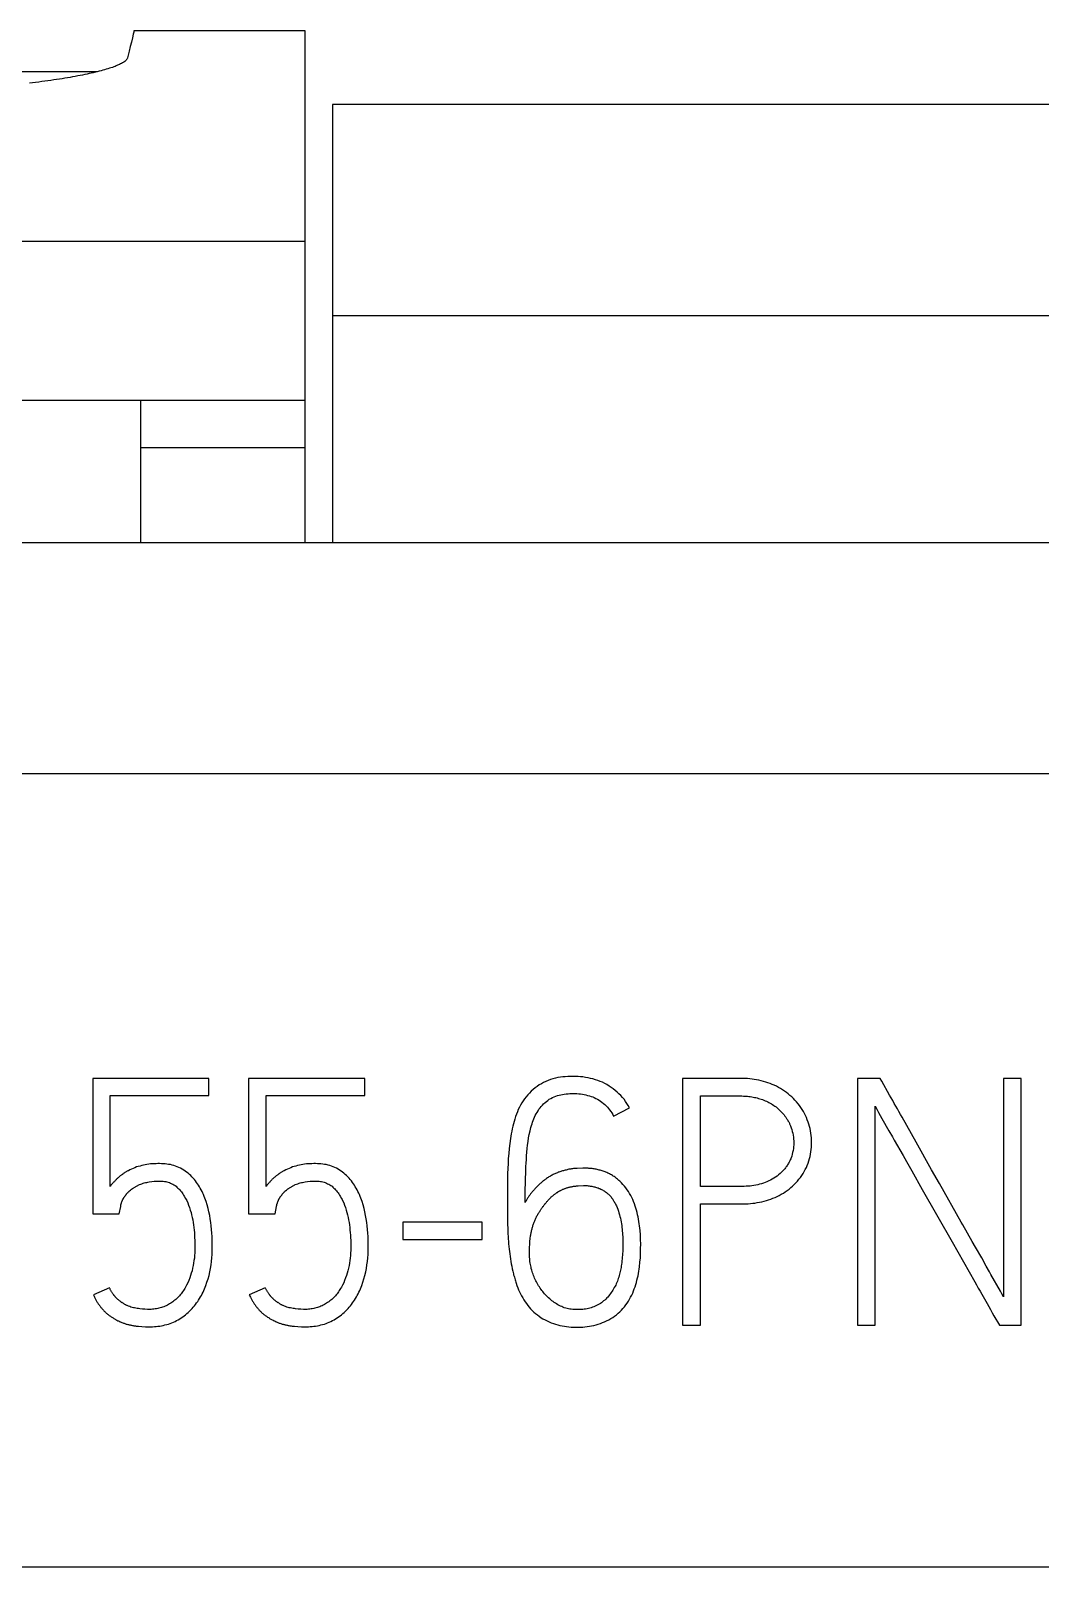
# Model space of a CAD drawing. Header units: millimetres. Extents: x 6750 to 121550, y -28210 to 66060.
# Drawn here: x 34143.8 to 34210, y 58089.2 to 58190 of the extents above; entities that cross this region are included whole.
import ezdxf

# ---------------------------------------------------------------- set-up
doc = ezdxf.new("R2010")
doc.units = ezdxf.units.MM
doc.layers.add('10000_FRONT', color=7, linetype='Continuous')
doc.layers.add('10500_FRONT_LABELING', color=7, linetype='Continuous')
doc.layers.add('DN.1. NET LIEN MANH', color=7, linetype='Continuous', lineweight=40)

# ---------------------------------------------------------------- blocks, each defined once
blk = doc.blocks.new('A$C0C6D7916')
at = {"layer": '10000_FRONT', "linetype": 'Continuous'}
for p, q in [((-18.268, 117.555), (-18.276, 117.522)), ((-18.261, 117.585), (-18.268, 117.555)), ((-18.255, 117.612), (-18.261, 117.585)), ((-18.251, 117.628), (-18.255, 117.612)), ((-18.25, 117.634), (-18.251, 117.628)), ((-18.249, 117.636), (-18.25, 117.634)), ((-18.249, 117.637), (-18.249, 117.636)), ((-17, 117.637), (-18.249, 117.637)), ((-17, 113.9), (-17, 117.637)), ((-18.293, 117.45), (-18.296, 117.44)), ((-18.284, 117.489), (-18.293, 117.45)), ((-18.276, 117.522), (-18.284, 117.489)), ((-18.52, 117.337), (-30.48, 117.337)), ((-16.8, 117.1), (-16.8, 113.9)), ((-7, 117.1), (-16.8, 117.1)), ((-17, 116.1), (-32, 116.1)), ((-7, 115.556), (-16.8, 115.556)), ((-17, 114.938), (-32, 114.938)), ((-18.2, 113.9), (-18.2, 114.938)), ((-17, 114.592), (-18.2, 114.592)), ((0, 113.9), (-42, 113.9)), ((-7, 112.214), (-42, 112.214)), ((-7, 106.423), (-42, 106.423))]:
    blk.add_line(p, q, dxfattribs=at)
for points in [[(-18.249, 117.637), (-18.249, 117.637), (-18.249, 117.637), (-18.249, 117.637), (-18.249, 117.637)], [(-18.296, 117.44), (-18.297, 117.437), (-18.298, 117.433), (-18.3, 117.43), (-18.303, 117.427), (-18.306, 117.423), (-18.309, 117.42), (-18.313, 117.416), (-18.317, 117.413), (-18.322, 117.409), (-18.328, 117.406), (-18.333, 117.402), (-18.34, 117.399), (-18.347, 117.395), (-18.354, 117.392), (-18.361, 117.388), (-18.37, 117.385), (-18.378, 117.381), (-18.387, 117.377), (-18.397, 117.374), (-18.407, 117.37), (-18.417, 117.367), (-18.428, 117.363), (-18.44, 117.359), (-18.451, 117.356), (-18.464, 117.352), (-18.476, 117.349), (-18.489, 117.345), (-18.503, 117.341), (-18.517, 117.338), (-18.531, 117.334), (-18.546, 117.331), (-18.561, 117.327), (-18.576, 117.324), (-18.592, 117.32), (-18.609, 117.317), (-18.625, 117.313), (-18.643, 117.31), (-18.66, 117.307), (-18.678, 117.303), (-18.697, 117.3), (-18.715, 117.297), (-18.734, 117.293), (-18.754, 117.29), (-18.774, 117.287), (-18.794, 117.284), (-18.814, 117.281), (-18.835, 117.278), (-18.856, 117.274), (-18.878, 117.271), (-18.9, 117.269), (-18.922, 117.266), (-18.944, 117.263), (-18.967, 117.26), (-18.99, 117.257), (-19.013, 117.254)]]:
    blk.add_lwpolyline(points, dxfattribs=at)
at = {"layer": '10500_FRONT_LABELING', "linetype": 'Continuous'}
for p, q in [((-18.55, 109.99), (-18.55, 109.002)), ((-17.702, 109.99), (-18.55, 109.99)), ((-17.702, 109.865), (-17.702, 109.99)), ((-17.412, 109.99), (-17.412, 109.002)), ((-16.564, 109.99), (-17.412, 109.99)), ((-16.564, 109.865), (-16.564, 109.99)), ((-14.244, 109.99), (-14.244, 108.19)), ((-13.973, 109.99), (-14.244, 109.99)), ((-13.94, 109.991), (-13.973, 109.99)), ((-12.966, 109.99), (-12.966, 108.19)), ((-12.8, 109.99), (-12.966, 109.99)), ((-11.901, 109.99), (-11.901, 108.397)), ((-11.771, 109.99), (-11.901, 109.99)), ((-11.771, 108.19), (-11.771, 109.99)), ((-18.423, 109.201), (-18.423, 109.865)), ((-18.423, 109.865), (-17.702, 109.865)), ((-17.285, 109.201), (-17.285, 109.865)), ((-17.285, 109.865), (-16.564, 109.865)), ((-14.114, 109.201), (-14.114, 109.863)), ((-14.114, 109.863), (-13.821, 109.863)), ((-14.748, 109.716), (-14.631, 109.776)), ((-12.838, 108.19), (-12.838, 109.788)), ((-12.698, 109.54), (-12.634, 109.428)), ((-12.426, 109.324), (-12.539, 109.526)), ((-12.634, 109.428), (-12.609, 109.383)), ((-12.609, 109.383), (-12.57, 109.315)), ((-14.972, 109.336), (-15.013, 109.334)), ((-12.57, 109.315), (-12.494, 109.18)), ((-12.369, 109.223), (-12.426, 109.324)), ((-15.005, 109.207), (-14.967, 109.209)), ((-12.494, 109.18), (-12.276, 108.798)), ((-18.357, 109.002), (-18.346, 109.056)), ((-18.341, 109.078), (-18.34, 109.081)), ((-18.34, 109.081), (-18.339, 109.083)), ((-18.339, 109.086), (-18.338, 109.089)), ((-18.339, 109.083), (-18.339, 109.086)), ((-17.218, 109.002), (-17.208, 109.056)), ((-17.203, 109.078), (-17.202, 109.081)), ((-17.202, 109.081), (-17.201, 109.083)), ((-17.201, 109.083), (-17.2, 109.086)), ((-17.2, 109.086), (-17.199, 109.089)), ((-14.114, 108.19), (-14.114, 109.074)), ((-18.55, 109.002), (-18.357, 109.002)), ((-17.412, 109.002), (-17.218, 109.002)), ((-16.286, 108.942), (-16.286, 108.814)), ((-15.706, 108.942), (-16.286, 108.942)), ((-15.706, 108.814), (-15.706, 108.942)), ((-16.286, 108.814), (-15.706, 108.814)), ((-12.129, 108.8), (-12.163, 108.861)), ((-12.106, 108.76), (-12.129, 108.8)), ((-12.06, 108.68), (-12.106, 108.76)), ((-12.026, 108.619), (-12.06, 108.68)), ((-18.428, 108.462), (-18.545, 108.41)), ((-17.29, 108.462), (-17.407, 108.41)), ((-14.244, 108.19), (-14.114, 108.19)), ((-12.966, 108.19), (-12.838, 108.19)), ((-11.931, 108.19), (-11.771, 108.19))]:
    blk.add_line(p, q, dxfattribs=at)
for points in [[(-14.631, 109.776), (-14.64, 109.792), (-14.65, 109.808), (-14.66, 109.823), (-14.671, 109.838), (-14.683, 109.852), (-14.695, 109.866), (-14.708, 109.879), (-14.721, 109.891), (-14.735, 109.903), (-14.75, 109.915), (-14.765, 109.925), (-14.78, 109.935), (-14.796, 109.945), (-14.812, 109.954), (-14.829, 109.962), (-14.846, 109.969), (-14.863, 109.975), (-14.88, 109.981), (-14.898, 109.987), (-14.916, 109.991), (-14.934, 109.995), (-14.952, 109.998), (-14.971, 110.001), (-14.989, 110.003), (-15.007, 110.004), (-15.026, 110.005), (-15.044, 110.005), (-15.063, 110.005), (-15.081, 110.004), (-15.1, 110.003), (-15.118, 110.001), (-15.136, 109.999), (-15.154, 109.996), (-15.172, 109.992), (-15.19, 109.987), (-15.208, 109.982), (-15.225, 109.976), (-15.242, 109.969), (-15.258, 109.961), (-15.274, 109.952), (-15.29, 109.943), (-15.306, 109.932), (-15.32, 109.921), (-15.335, 109.91), (-15.348, 109.897), (-15.362, 109.884), (-15.374, 109.871), (-15.386, 109.857), (-15.397, 109.842), (-15.408, 109.827), (-15.418, 109.812), (-15.427, 109.796), (-15.435, 109.78), (-15.443, 109.763), (-15.45, 109.746), (-15.457, 109.729), (-15.463, 109.712), (-15.469, 109.694), (-15.474, 109.676), (-15.479, 109.659), (-15.484, 109.641), (-15.488, 109.623), (-15.491, 109.605), (-15.495, 109.587), (-15.501, 109.551), (-15.506, 109.515), (-15.51, 109.479), (-15.513, 109.442), (-15.516, 109.406), (-15.518, 109.369), (-15.519, 109.333), (-15.521, 109.296), (-15.522, 109.259), (-15.522, 109.223), (-15.523, 109.186), (-15.523, 109.149), (-15.523, 109.112), (-15.523, 109.076), (-15.522, 109.039), (-15.522, 109.002), (-15.521, 108.965), (-15.521, 108.929), (-15.52, 108.892)], [(-14.114, 109.074), (-13.847, 109.074), (-13.814, 109.074), (-13.798, 109.074), (-13.781, 109.075), (-13.764, 109.076), (-13.748, 109.077), (-13.731, 109.079), (-13.715, 109.081), (-13.698, 109.084), (-13.682, 109.087), (-13.665, 109.09), (-13.649, 109.094), (-13.632, 109.099), (-13.616, 109.104), (-13.6, 109.109), (-13.584, 109.116), (-13.568, 109.122), (-13.553, 109.129), (-13.538, 109.137), (-13.523, 109.145), (-13.508, 109.154), (-13.494, 109.163), (-13.48, 109.173), (-13.466, 109.183), (-13.453, 109.194), (-13.44, 109.205), (-13.428, 109.217), (-13.416, 109.229), (-13.405, 109.241), (-13.394, 109.254), (-13.383, 109.268), (-13.373, 109.282), (-13.364, 109.296), (-13.356, 109.31), (-13.348, 109.325), (-13.34, 109.341), (-13.333, 109.356), (-13.327, 109.372), (-13.322, 109.388), (-13.317, 109.405), (-13.313, 109.421), (-13.309, 109.438), (-13.307, 109.454), (-13.304, 109.471), (-13.303, 109.488), (-13.302, 109.505), (-13.302, 109.522), (-13.302, 109.539), (-13.303, 109.556), (-13.305, 109.573), (-13.307, 109.59), (-13.31, 109.607), (-13.313, 109.624), (-13.317, 109.64), (-13.322, 109.656), (-13.327, 109.672), (-13.333, 109.688), (-13.34, 109.704), (-13.347, 109.719), (-13.354, 109.735), (-13.362, 109.749), (-13.371, 109.764), (-13.38, 109.778), (-13.39, 109.792), (-13.4, 109.806), (-13.411, 109.819), (-13.423, 109.831), (-13.435, 109.844), (-13.447, 109.856), (-13.46, 109.867), (-13.473, 109.878), (-13.486, 109.888), (-13.5, 109.898), (-13.514, 109.908), (-13.528, 109.916), (-13.543, 109.925), (-13.558, 109.933), (-13.574, 109.94), (-13.589, 109.947), (-13.605, 109.953), (-13.621, 109.959), (-13.637, 109.964), (-13.653, 109.969), (-13.67, 109.974), (-13.686, 109.977), (-13.703, 109.98), (-13.72, 109.983), (-13.736, 109.985), (-13.753, 109.987), (-13.77, 109.989), (-13.787, 109.99), (-13.804, 109.99), (-13.838, 109.991), (-13.872, 109.991), (-13.94, 109.991)], [(-12.732, 109.869), (-12.789, 109.97), (-12.8, 109.99)], [(-15.393, 109.084), (-15.393, 109.11), (-15.392, 109.136), (-15.392, 109.163), (-15.392, 109.189), (-15.391, 109.215), (-15.391, 109.242), (-15.39, 109.268), (-15.389, 109.294), (-15.388, 109.321), (-15.387, 109.347), (-15.386, 109.373), (-15.384, 109.399), (-15.383, 109.426), (-15.381, 109.452), (-15.379, 109.478), (-15.376, 109.504), (-15.372, 109.53), (-15.368, 109.556), (-15.363, 109.582), (-15.357, 109.608), (-15.354, 109.62), (-15.351, 109.633), (-15.347, 109.646), (-15.343, 109.658), (-15.339, 109.671), (-15.335, 109.683), (-15.33, 109.695), (-15.325, 109.707), (-15.319, 109.719), (-15.313, 109.731), (-15.306, 109.742), (-15.299, 109.754), (-15.292, 109.765), (-15.284, 109.775), (-15.276, 109.785), (-15.267, 109.795), (-15.258, 109.805), (-15.248, 109.814), (-15.238, 109.822), (-15.228, 109.83), (-15.217, 109.838), (-15.206, 109.844), (-15.194, 109.85), (-15.182, 109.856), (-15.17, 109.86), (-15.158, 109.865), (-15.145, 109.868), (-15.132, 109.871), (-15.12, 109.874), (-15.107, 109.876), (-15.093, 109.878), (-15.08, 109.879), (-15.067, 109.88), (-15.054, 109.88), (-15.041, 109.88), (-15.028, 109.88), (-15.015, 109.88), (-15.001, 109.879), (-14.988, 109.877), (-14.975, 109.875), (-14.962, 109.873), (-14.95, 109.87), (-14.937, 109.867), (-14.924, 109.864), (-14.912, 109.859), (-14.9, 109.855), (-14.888, 109.85), (-14.876, 109.844), (-14.864, 109.838), (-14.853, 109.831), (-14.842, 109.824), (-14.832, 109.816), (-14.821, 109.808), (-14.811, 109.799), (-14.802, 109.79), (-14.793, 109.781), (-14.784, 109.771), (-14.776, 109.76), (-14.768, 109.75), (-14.761, 109.739), (-14.754, 109.727), (-14.748, 109.716)], [(-13.821, 109.863), (-13.811, 109.863), (-13.8, 109.862), (-13.79, 109.862), (-13.78, 109.861), (-13.769, 109.86), (-13.759, 109.859), (-13.749, 109.858), (-13.739, 109.856), (-13.729, 109.854), (-13.719, 109.852), (-13.709, 109.85), (-13.699, 109.848), (-13.689, 109.845), (-13.679, 109.842), (-13.669, 109.839), (-13.66, 109.836), (-13.65, 109.832), (-13.641, 109.828), (-13.631, 109.824), (-13.622, 109.819), (-13.613, 109.815), (-13.604, 109.81), (-13.595, 109.805), (-13.587, 109.799), (-13.578, 109.794), (-13.57, 109.788), (-13.561, 109.782), (-13.553, 109.775), (-13.545, 109.769), (-13.538, 109.762), (-13.53, 109.755), (-13.523, 109.747), (-13.516, 109.74), (-13.509, 109.732), (-13.502, 109.724), (-13.496, 109.716), (-13.49, 109.708), (-13.484, 109.699), (-13.482, 109.695), (-13.479, 109.691), (-13.476, 109.686), (-13.474, 109.682), (-13.471, 109.677), (-13.469, 109.673), (-13.466, 109.668), (-13.464, 109.663), (-13.462, 109.659), (-13.46, 109.654), (-13.458, 109.649), (-13.456, 109.644)], [(-12.539, 109.526), (-12.641, 109.707), (-12.653, 109.728), (-12.664, 109.748), (-12.675, 109.768), (-12.687, 109.788), (-12.698, 109.808), (-12.709, 109.829), (-12.721, 109.849), (-12.732, 109.869)], [(-12.838, 109.788), (-12.826, 109.765), (-12.814, 109.742), (-12.801, 109.72), (-12.788, 109.697), (-12.737, 109.608)], [(-13.456, 109.644), (-13.451, 109.631), (-13.446, 109.618), (-13.443, 109.604), (-13.439, 109.59), (-13.437, 109.576), (-13.435, 109.562), (-13.433, 109.548), (-13.432, 109.534), (-13.432, 109.52), (-13.432, 109.506), (-13.433, 109.492), (-13.435, 109.478), (-13.437, 109.464), (-13.44, 109.45), (-13.443, 109.437), (-13.447, 109.423), (-13.452, 109.41), (-13.454, 109.403), (-13.457, 109.397), (-13.46, 109.39), (-13.463, 109.384), (-13.466, 109.378), (-13.47, 109.372), (-13.473, 109.366), (-13.477, 109.36), (-13.481, 109.354), (-13.485, 109.348), (-13.489, 109.342), (-13.493, 109.337), (-13.498, 109.331), (-13.502, 109.326), (-13.512, 109.316), (-13.522, 109.306), (-13.532, 109.296), (-13.543, 109.287), (-13.554, 109.278), (-13.566, 109.27), (-13.578, 109.262), (-13.59, 109.255), (-13.602, 109.248), (-13.615, 109.242), (-13.628, 109.236), (-13.641, 109.231), (-13.654, 109.226), (-13.668, 109.222), (-13.681, 109.218), (-13.695, 109.214), (-13.709, 109.211), (-13.723, 109.209), (-13.737, 109.207), (-13.751, 109.205), (-13.765, 109.204), (-13.779, 109.203), (-13.793, 109.202), (-13.806, 109.202), (-13.834, 109.201), (-14.114, 109.201)], [(-12.737, 109.608), (-12.711, 109.563), (-12.698, 109.54)], [(-18.217, 108.181), (-18.191, 108.18), (-18.165, 108.178), (-18.139, 108.178), (-18.126, 108.178), (-18.113, 108.178), (-18.1, 108.179), (-18.087, 108.18), (-18.074, 108.181), (-18.061, 108.183), (-18.048, 108.185), (-18.036, 108.188), (-18.023, 108.191), (-18.01, 108.194), (-17.998, 108.198), (-17.985, 108.202), (-17.973, 108.207), (-17.961, 108.212), (-17.949, 108.217), (-17.938, 108.223), (-17.926, 108.229), (-17.915, 108.236), (-17.904, 108.243), (-17.893, 108.251), (-17.883, 108.258), (-17.872, 108.266), (-17.862, 108.275), (-17.853, 108.283), (-17.843, 108.292), (-17.834, 108.302), (-17.825, 108.311), (-17.816, 108.321), (-17.808, 108.331), (-17.8, 108.341), (-17.792, 108.352), (-17.784, 108.363), (-17.777, 108.373), (-17.77, 108.385), (-17.764, 108.396), (-17.757, 108.407), (-17.751, 108.419), (-17.745, 108.43), (-17.74, 108.442), (-17.734, 108.454), (-17.729, 108.466), (-17.725, 108.478), (-17.716, 108.503), (-17.708, 108.528), (-17.701, 108.553), (-17.695, 108.578), (-17.69, 108.603), (-17.686, 108.629), (-17.683, 108.655), (-17.68, 108.68), (-17.678, 108.706), (-17.677, 108.732), (-17.677, 108.758), (-17.677, 108.784), (-17.678, 108.81), (-17.679, 108.836), (-17.68, 108.862), (-17.682, 108.888), (-17.685, 108.914), (-17.688, 108.94), (-17.692, 108.966), (-17.696, 108.991), (-17.702, 109.017), (-17.708, 109.042), (-17.715, 109.067), (-17.723, 109.092), (-17.727, 109.105), (-17.732, 109.117), (-17.736, 109.129), (-17.741, 109.142), (-17.747, 109.154), (-17.752, 109.165), (-17.758, 109.177), (-17.765, 109.189), (-17.771, 109.2), (-17.778, 109.211), (-17.785, 109.222), (-17.792, 109.232), (-17.8, 109.243), (-17.808, 109.253), (-17.817, 109.263), (-17.826, 109.272), (-17.835, 109.281), (-17.844, 109.29), (-17.854, 109.299), (-17.865, 109.307), (-17.875, 109.314), (-17.886, 109.322), (-17.898, 109.328), (-17.909, 109.335), (-17.921, 109.34), (-17.933, 109.345), (-17.945, 109.35), (-17.958, 109.354), (-17.971, 109.358), (-17.983, 109.361), (-17.996, 109.363), (-18.009, 109.365), (-18.022, 109.367), (-18.036, 109.368), (-18.049, 109.368), (-18.062, 109.369), (-18.075, 109.369), (-18.088, 109.368), (-18.102, 109.368), (-18.115, 109.367), (-18.128, 109.366), (-18.141, 109.364), (-18.154, 109.362), (-18.167, 109.36), (-18.18, 109.357), (-18.192, 109.355), (-18.205, 109.351), (-18.218, 109.348), (-18.23, 109.344), (-18.242, 109.339), (-18.255, 109.334), (-18.267, 109.329), (-18.279, 109.324), (-18.29, 109.317)], [(-17.078, 108.181), (-17.052, 108.18), (-17.026, 108.178), (-17.001, 108.178), (-16.988, 108.178), (-16.975, 108.178), (-16.962, 108.179), (-16.949, 108.18), (-16.936, 108.181), (-16.923, 108.183), (-16.91, 108.185), (-16.897, 108.188), (-16.885, 108.191), (-16.872, 108.194), (-16.859, 108.198), (-16.847, 108.202), (-16.835, 108.207), (-16.823, 108.212), (-16.811, 108.217), (-16.799, 108.223), (-16.788, 108.229), (-16.777, 108.236), (-16.766, 108.243), (-16.755, 108.251), (-16.744, 108.258), (-16.734, 108.266), (-16.724, 108.275), (-16.714, 108.283), (-16.705, 108.292), (-16.695, 108.302), (-16.686, 108.311), (-16.678, 108.321), (-16.669, 108.331), (-16.661, 108.341), (-16.653, 108.352), (-16.646, 108.363), (-16.639, 108.373), (-16.632, 108.385), (-16.625, 108.396), (-16.619, 108.407), (-16.613, 108.419), (-16.607, 108.43), (-16.601, 108.442), (-16.596, 108.454), (-16.591, 108.466), (-16.586, 108.478), (-16.577, 108.503), (-16.57, 108.528), (-16.563, 108.553), (-16.557, 108.578), (-16.552, 108.603), (-16.548, 108.629), (-16.544, 108.655), (-16.542, 108.68), (-16.54, 108.706), (-16.539, 108.732), (-16.538, 108.758), (-16.539, 108.784), (-16.539, 108.81), (-16.54, 108.836), (-16.542, 108.862), (-16.544, 108.888), (-16.546, 108.914), (-16.55, 108.94), (-16.553, 108.966), (-16.558, 108.991), (-16.563, 109.017), (-16.569, 109.042), (-16.576, 109.067), (-16.584, 109.092), (-16.589, 109.105), (-16.593, 109.117), (-16.598, 109.129), (-16.603, 109.142), (-16.608, 109.154), (-16.614, 109.165), (-16.62, 109.177), (-16.626, 109.189), (-16.633, 109.2), (-16.64, 109.211), (-16.647, 109.222), (-16.654, 109.232), (-16.662, 109.243), (-16.67, 109.253), (-16.679, 109.263), (-16.687, 109.272), (-16.697, 109.281), (-16.706, 109.29), (-16.716, 109.299), (-16.726, 109.307), (-16.737, 109.314), (-16.748, 109.322), (-16.759, 109.328), (-16.771, 109.335), (-16.783, 109.34), (-16.795, 109.345), (-16.807, 109.35), (-16.82, 109.354), (-16.832, 109.358), (-16.845, 109.361), (-16.858, 109.363), (-16.871, 109.365), (-16.884, 109.367), (-16.897, 109.368), (-16.91, 109.368), (-16.924, 109.369), (-16.937, 109.369), (-16.95, 109.368), (-16.963, 109.368), (-16.976, 109.367), (-16.989, 109.366), (-17.003, 109.364), (-17.016, 109.362), (-17.028, 109.36), (-17.041, 109.357), (-17.054, 109.355), (-17.067, 109.351), (-17.079, 109.348), (-17.092, 109.344), (-17.104, 109.339), (-17.116, 109.334), (-17.128, 109.329), (-17.14, 109.324), (-17.152, 109.317)], [(-18.29, 109.317), (-18.295, 109.315), (-18.299, 109.313), (-18.303, 109.31), (-18.307, 109.308), (-18.311, 109.306), (-18.315, 109.303), (-18.319, 109.301), (-18.322, 109.298), (-18.326, 109.295), (-18.33, 109.293), (-18.334, 109.29), (-18.338, 109.287), (-18.342, 109.284), (-18.345, 109.282), (-18.349, 109.279), (-18.353, 109.276), (-18.356, 109.273), (-18.36, 109.27), (-18.363, 109.267), (-18.367, 109.264), (-18.37, 109.261), (-18.374, 109.257), (-18.377, 109.254), (-18.38, 109.251), (-18.384, 109.248), (-18.387, 109.244), (-18.39, 109.241), (-18.393, 109.237), (-18.397, 109.234), (-18.4, 109.231), (-18.403, 109.227), (-18.406, 109.223), (-18.409, 109.22), (-18.412, 109.216), (-18.415, 109.213), (-18.417, 109.209), (-18.42, 109.205), (-18.423, 109.201)], [(-18.209, 109.215), (-18.2, 109.219), (-18.192, 109.222), (-18.183, 109.225), (-18.174, 109.228), (-18.165, 109.23), (-18.156, 109.232), (-18.147, 109.234), (-18.138, 109.236), (-18.119, 109.238), (-18.101, 109.24), (-18.082, 109.241), (-18.073, 109.241), (-18.064, 109.241), (-18.054, 109.241), (-18.045, 109.241), (-18.036, 109.24), (-18.027, 109.239), (-18.017, 109.237), (-18.008, 109.235), (-17.999, 109.233), (-17.99, 109.23), (-17.982, 109.226), (-17.973, 109.222), (-17.965, 109.218), (-17.957, 109.213), (-17.949, 109.208), (-17.942, 109.203), (-17.935, 109.197), (-17.928, 109.19), (-17.921, 109.184), (-17.915, 109.177), (-17.909, 109.17), (-17.903, 109.162), (-17.898, 109.155), (-17.892, 109.147), (-17.887, 109.139), (-17.882, 109.132), (-17.873, 109.115), (-17.869, 109.107), (-17.864, 109.099), (-17.857, 109.082), (-17.85, 109.065), (-17.843, 109.048), (-17.838, 109.03), (-17.832, 109.012), (-17.828, 108.994), (-17.824, 108.976), (-17.82, 108.958), (-17.817, 108.939), (-17.814, 108.921), (-17.812, 108.902), (-17.81, 108.884), (-17.808, 108.865), (-17.807, 108.847), (-17.806, 108.828), (-17.805, 108.81), (-17.804, 108.791), (-17.804, 108.772), (-17.804, 108.754), (-17.804, 108.735), (-17.805, 108.717), (-17.807, 108.698), (-17.808, 108.679), (-17.811, 108.661), (-17.814, 108.642), (-17.817, 108.624), (-17.821, 108.606), (-17.825, 108.587), (-17.831, 108.569), (-17.836, 108.552), (-17.842, 108.534), (-17.849, 108.516), (-17.857, 108.499), (-17.865, 108.482), (-17.874, 108.466), (-17.878, 108.458), (-17.883, 108.45), (-17.888, 108.442), (-17.894, 108.434), (-17.899, 108.426), (-17.905, 108.419), (-17.911, 108.412), (-17.917, 108.404), (-17.923, 108.397), (-17.93, 108.391), (-17.936, 108.384), (-17.943, 108.378), (-17.951, 108.372), (-17.958, 108.366), (-17.965, 108.36), (-17.973, 108.354), (-17.981, 108.349), (-17.989, 108.344), (-17.997, 108.34), (-18.005, 108.335), (-18.014, 108.331), (-18.022, 108.327), (-18.031, 108.324), (-18.04, 108.321), (-18.048, 108.318), (-18.057, 108.315), (-18.067, 108.313), (-18.076, 108.311), (-18.085, 108.309), (-18.094, 108.308), (-18.104, 108.307), (-18.113, 108.306), (-18.123, 108.305), (-18.132, 108.305), (-18.151, 108.305), (-18.17, 108.306), (-18.188, 108.307), (-18.207, 108.309), (-18.216, 108.31), (-18.226, 108.312), (-18.235, 108.313), (-18.244, 108.315), (-18.253, 108.317), (-18.263, 108.319), (-18.272, 108.322), (-18.28, 108.325), (-18.289, 108.329), (-18.298, 108.333)], [(-17.152, 109.317), (-17.156, 109.315), (-17.16, 109.313), (-17.164, 109.31), (-17.168, 109.308), (-17.172, 109.306), (-17.176, 109.303), (-17.18, 109.301), (-17.184, 109.298), (-17.188, 109.295), (-17.192, 109.293), (-17.196, 109.29), (-17.199, 109.287), (-17.203, 109.284), (-17.207, 109.282), (-17.211, 109.279), (-17.214, 109.276), (-17.218, 109.273), (-17.221, 109.27), (-17.225, 109.267), (-17.228, 109.264), (-17.232, 109.261), (-17.235, 109.257), (-17.239, 109.254), (-17.242, 109.251), (-17.245, 109.248), (-17.249, 109.244), (-17.252, 109.241), (-17.255, 109.237), (-17.258, 109.234), (-17.261, 109.231), (-17.264, 109.227), (-17.267, 109.223), (-17.27, 109.22), (-17.273, 109.216), (-17.276, 109.213), (-17.279, 109.209), (-17.282, 109.205), (-17.285, 109.201)], [(-17.071, 109.215), (-17.062, 109.219), (-17.053, 109.222), (-17.044, 109.225), (-17.036, 109.228), (-17.027, 109.23), (-17.018, 109.232), (-17.009, 109.234), (-16.999, 109.236), (-16.981, 109.238), (-16.962, 109.24), (-16.944, 109.241), (-16.935, 109.241), (-16.925, 109.241), (-16.916, 109.241), (-16.907, 109.241), (-16.897, 109.24), (-16.888, 109.239), (-16.879, 109.237), (-16.87, 109.235), (-16.861, 109.233), (-16.852, 109.23), (-16.843, 109.226), (-16.835, 109.222), (-16.826, 109.218), (-16.818, 109.213), (-16.811, 109.208), (-16.803, 109.203), (-16.796, 109.197), (-16.789, 109.19), (-16.783, 109.184), (-16.777, 109.177), (-16.771, 109.17), (-16.765, 109.162), (-16.759, 109.155), (-16.754, 109.147), (-16.749, 109.139), (-16.744, 109.132), (-16.735, 109.115), (-16.73, 109.107), (-16.726, 109.099), (-16.718, 109.082), (-16.711, 109.065), (-16.705, 109.048), (-16.699, 109.03), (-16.694, 109.012), (-16.69, 108.994), (-16.686, 108.976), (-16.682, 108.958), (-16.679, 108.939), (-16.676, 108.921), (-16.674, 108.902), (-16.672, 108.884), (-16.67, 108.865), (-16.668, 108.847), (-16.667, 108.828), (-16.666, 108.81), (-16.666, 108.791), (-16.666, 108.772), (-16.666, 108.754), (-16.666, 108.735), (-16.667, 108.717), (-16.668, 108.698), (-16.67, 108.679), (-16.672, 108.661), (-16.675, 108.642), (-16.679, 108.624), (-16.683, 108.606), (-16.687, 108.587), (-16.692, 108.569), (-16.698, 108.552), (-16.704, 108.534), (-16.711, 108.516), (-16.718, 108.499), (-16.726, 108.482), (-16.735, 108.466), (-16.74, 108.458), (-16.745, 108.45), (-16.75, 108.442), (-16.755, 108.434), (-16.761, 108.426), (-16.766, 108.419), (-16.772, 108.412), (-16.778, 108.404), (-16.785, 108.397), (-16.791, 108.391), (-16.798, 108.384), (-16.805, 108.378), (-16.812, 108.372), (-16.82, 108.366), (-16.827, 108.36), (-16.835, 108.354), (-16.843, 108.349), (-16.851, 108.344), (-16.859, 108.34), (-16.867, 108.335), (-16.875, 108.331), (-16.884, 108.327), (-16.892, 108.324), (-16.901, 108.321), (-16.91, 108.318), (-16.919, 108.315), (-16.928, 108.313), (-16.937, 108.311), (-16.947, 108.309), (-16.956, 108.308), (-16.965, 108.307), (-16.975, 108.306), (-16.984, 108.305), (-16.994, 108.305), (-17.012, 108.305), (-17.031, 108.306), (-17.05, 108.307), (-17.069, 108.309), (-17.078, 108.31), (-17.087, 108.312), (-17.097, 108.313), (-17.106, 108.315), (-17.115, 108.317), (-17.124, 108.319), (-17.133, 108.322), (-17.142, 108.325), (-17.151, 108.329), (-17.16, 108.333)], [(-15.458, 108.495), (-15.453, 108.479), (-15.447, 108.463), (-15.441, 108.448), (-15.434, 108.433), (-15.427, 108.418), (-15.419, 108.403), (-15.411, 108.388), (-15.403, 108.374), (-15.394, 108.36), (-15.384, 108.347), (-15.374, 108.334), (-15.364, 108.321), (-15.353, 108.308), (-15.341, 108.297), (-15.329, 108.285), (-15.317, 108.274), (-15.304, 108.264), (-15.291, 108.254), (-15.277, 108.244), (-15.263, 108.236), (-15.248, 108.228), (-15.233, 108.22), (-15.218, 108.213), (-15.203, 108.207), (-15.187, 108.201), (-15.171, 108.196), (-15.155, 108.191), (-15.139, 108.187), (-15.123, 108.184), (-15.106, 108.181), (-15.09, 108.179), (-15.073, 108.177), (-15.056, 108.176), (-15.04, 108.175), (-15.023, 108.175), (-15.006, 108.175), (-14.99, 108.175), (-14.973, 108.176), (-14.957, 108.178), (-14.94, 108.18), (-14.924, 108.182), (-14.908, 108.185), (-14.891, 108.188), (-14.875, 108.192), (-14.859, 108.197), (-14.843, 108.202), (-14.828, 108.208), (-14.813, 108.214), (-14.798, 108.222), (-14.783, 108.229), (-14.768, 108.238), (-14.754, 108.246), (-14.741, 108.256), (-14.727, 108.266), (-14.715, 108.277), (-14.702, 108.288), (-14.69, 108.299), (-14.679, 108.312), (-14.668, 108.324), (-14.658, 108.337), (-14.648, 108.351), (-14.639, 108.365), (-14.63, 108.379), (-14.623, 108.394), (-14.615, 108.408), (-14.608, 108.423), (-14.602, 108.439), (-14.596, 108.454), (-14.59, 108.47), (-14.585, 108.486), (-14.581, 108.502), (-14.577, 108.518), (-14.573, 108.534), (-14.569, 108.55), (-14.566, 108.567), (-14.563, 108.583), (-14.561, 108.599), (-14.559, 108.616), (-14.555, 108.649), (-14.552, 108.682), (-14.55, 108.715), (-14.55, 108.748), (-14.549, 108.781), (-14.55, 108.814), (-14.552, 108.848), (-14.554, 108.881), (-14.556, 108.897), (-14.557, 108.914), (-14.56, 108.93), (-14.562, 108.947), (-14.565, 108.963), (-14.568, 108.979), (-14.572, 108.996), (-14.575, 109.012), (-14.58, 109.028), (-14.584, 109.044), (-14.59, 109.059), (-14.595, 109.075), (-14.601, 109.091), (-14.608, 109.106), (-14.615, 109.121), (-14.622, 109.136), (-14.63, 109.15), (-14.639, 109.164), (-14.648, 109.178), (-14.658, 109.192), (-14.668, 109.205), (-14.679, 109.217), (-14.69, 109.229), (-14.702, 109.241)], [(-15.013, 109.334), (-15.02, 109.333), (-15.026, 109.333), (-15.033, 109.332), (-15.04, 109.332), (-15.047, 109.331), (-15.054, 109.33), (-15.06, 109.329), (-15.067, 109.328), (-15.074, 109.327), (-15.081, 109.325), (-15.087, 109.324), (-15.094, 109.322), (-15.1, 109.321), (-15.107, 109.319), (-15.114, 109.317), (-15.12, 109.316), (-15.127, 109.314), (-15.133, 109.311), (-15.139, 109.309), (-15.146, 109.307), (-15.152, 109.305), (-15.158, 109.302), (-15.165, 109.3), (-15.171, 109.297), (-15.177, 109.294), (-15.183, 109.291), (-15.189, 109.288), (-15.195, 109.285), (-15.201, 109.282), (-15.207, 109.278), (-15.213, 109.275), (-15.219, 109.271), (-15.225, 109.268), (-15.23, 109.264), (-15.236, 109.26), (-15.242, 109.256), (-15.247, 109.253), (-15.253, 109.249), (-15.258, 109.244), (-15.263, 109.24), (-15.268, 109.236), (-15.274, 109.232), (-15.279, 109.227), (-15.284, 109.223), (-15.289, 109.218), (-15.294, 109.213), (-15.299, 109.209), (-15.303, 109.204), (-15.308, 109.199), (-15.313, 109.194), (-15.317, 109.189), (-15.322, 109.184), (-15.326, 109.179)], [(-14.702, 109.241), (-14.708, 109.246), (-14.714, 109.251), (-14.719, 109.256), (-14.725, 109.261), (-14.731, 109.265), (-14.737, 109.27), (-14.743, 109.274), (-14.75, 109.278), (-14.756, 109.282), (-14.763, 109.286), (-14.769, 109.29), (-14.776, 109.293), (-14.783, 109.297), (-14.789, 109.3), (-14.796, 109.303), (-14.803, 109.306), (-14.81, 109.309), (-14.817, 109.311), (-14.824, 109.314), (-14.831, 109.316), (-14.838, 109.318), (-14.845, 109.32), (-14.853, 109.322), (-14.86, 109.324), (-14.867, 109.326), (-14.875, 109.327), (-14.882, 109.329), (-14.889, 109.33), (-14.897, 109.331), (-14.904, 109.332), (-14.912, 109.333), (-14.919, 109.334), (-14.927, 109.334), (-14.934, 109.335), (-14.942, 109.335), (-14.949, 109.336), (-14.957, 109.336), (-14.964, 109.336), (-14.972, 109.336)], [(-18.336, 109.093), (-18.336, 109.094), (-18.335, 109.096), (-18.334, 109.097), (-18.334, 109.099), (-18.333, 109.1), (-18.332, 109.102), (-18.332, 109.104), (-18.331, 109.105), (-18.33, 109.107), (-18.329, 109.108), (-18.329, 109.11), (-18.328, 109.111), (-18.327, 109.113), (-18.326, 109.114), (-18.325, 109.116), (-18.324, 109.117), (-18.324, 109.119), (-18.323, 109.12), (-18.322, 109.121), (-18.321, 109.123), (-18.319, 109.126), (-18.317, 109.129), (-18.315, 109.131), (-18.313, 109.134), (-18.311, 109.137), (-18.309, 109.139), (-18.307, 109.142), (-18.305, 109.145), (-18.302, 109.147), (-18.3, 109.15), (-18.298, 109.153), (-18.296, 109.155)], [(-18.296, 109.155), (-18.294, 109.157), (-18.292, 109.159), (-18.291, 109.16), (-18.289, 109.162), (-18.287, 109.164), (-18.285, 109.165), (-18.284, 109.167), (-18.282, 109.169), (-18.28, 109.17), (-18.278, 109.172), (-18.276, 109.173), (-18.275, 109.175), (-18.273, 109.176), (-18.271, 109.178), (-18.269, 109.179), (-18.267, 109.181), (-18.265, 109.182), (-18.263, 109.184), (-18.261, 109.185), (-18.259, 109.186), (-18.255, 109.189), (-18.251, 109.192), (-18.247, 109.194), (-18.243, 109.197), (-18.239, 109.199), (-18.235, 109.202), (-18.23, 109.204), (-18.226, 109.206), (-18.222, 109.209), (-18.218, 109.211), (-18.213, 109.213), (-18.209, 109.215)], [(-17.198, 109.093), (-17.197, 109.094), (-17.197, 109.096), (-17.196, 109.097), (-17.195, 109.099), (-17.195, 109.1), (-17.194, 109.102), (-17.193, 109.104), (-17.193, 109.105), (-17.192, 109.107), (-17.191, 109.108), (-17.19, 109.11), (-17.19, 109.111), (-17.189, 109.113), (-17.188, 109.114), (-17.187, 109.116), (-17.186, 109.117), (-17.185, 109.119), (-17.184, 109.12), (-17.183, 109.121), (-17.182, 109.123), (-17.181, 109.126), (-17.179, 109.129), (-17.177, 109.131), (-17.175, 109.134), (-17.173, 109.137), (-17.17, 109.139), (-17.168, 109.142), (-17.166, 109.145), (-17.164, 109.147), (-17.162, 109.15), (-17.16, 109.153), (-17.157, 109.155)], [(-17.157, 109.155), (-17.156, 109.157), (-17.154, 109.159), (-17.152, 109.16), (-17.151, 109.162), (-17.149, 109.164), (-17.147, 109.165), (-17.145, 109.167), (-17.144, 109.169), (-17.142, 109.17), (-17.14, 109.172), (-17.138, 109.173), (-17.136, 109.175), (-17.134, 109.176), (-17.132, 109.178), (-17.13, 109.179), (-17.129, 109.181), (-17.127, 109.182), (-17.125, 109.184), (-17.123, 109.185), (-17.121, 109.186), (-17.117, 109.189), (-17.113, 109.192), (-17.109, 109.194), (-17.105, 109.197), (-17.1, 109.199), (-17.096, 109.202), (-17.092, 109.204), (-17.088, 109.206), (-17.083, 109.209), (-17.079, 109.211), (-17.075, 109.213), (-17.071, 109.215)], [(-15.326, 109.179), (-15.33, 109.175), (-15.334, 109.171), (-15.337, 109.167), (-15.341, 109.163), (-15.344, 109.159), (-15.347, 109.155), (-15.351, 109.151), (-15.354, 109.147), (-15.357, 109.143), (-15.36, 109.138), (-15.363, 109.134), (-15.366, 109.13), (-15.369, 109.125), (-15.372, 109.121), (-15.375, 109.116), (-15.378, 109.112), (-15.38, 109.107), (-15.383, 109.103), (-15.385, 109.098), (-15.388, 109.093), (-15.39, 109.089), (-15.393, 109.084)], [(-15.281, 109.029), (-15.279, 109.033), (-15.276, 109.037), (-15.274, 109.041), (-15.271, 109.044), (-15.268, 109.048), (-15.265, 109.052), (-15.263, 109.056), (-15.26, 109.059), (-15.257, 109.063), (-15.254, 109.067), (-15.251, 109.07), (-15.248, 109.074), (-15.246, 109.077), (-15.243, 109.081), (-15.24, 109.085), (-15.237, 109.088), (-15.234, 109.092), (-15.231, 109.095), (-15.228, 109.099), (-15.225, 109.102), (-15.222, 109.105), (-15.218, 109.109), (-15.215, 109.112), (-15.212, 109.115), (-15.209, 109.119), (-15.205, 109.122), (-15.202, 109.125), (-15.198, 109.128), (-15.195, 109.131), (-15.191, 109.134), (-15.188, 109.137), (-15.184, 109.14), (-15.181, 109.143), (-15.177, 109.146), (-15.173, 109.149), (-15.169, 109.151), (-15.166, 109.154), (-15.162, 109.157), (-15.158, 109.159), (-15.154, 109.162), (-15.15, 109.164), (-15.146, 109.166), (-15.142, 109.169), (-15.138, 109.171), (-15.134, 109.173), (-15.13, 109.175), (-15.126, 109.177), (-15.121, 109.179), (-15.117, 109.181), (-15.113, 109.183), (-15.109, 109.185), (-15.104, 109.186), (-15.1, 109.188), (-15.095, 109.189), (-15.091, 109.191), (-15.087, 109.192), (-15.082, 109.194), (-15.078, 109.195), (-15.073, 109.196), (-15.069, 109.197), (-15.064, 109.198), (-15.06, 109.199), (-15.055, 109.2), (-15.051, 109.201), (-15.046, 109.202), (-15.041, 109.203), (-15.037, 109.204), (-15.032, 109.204), (-15.028, 109.205), (-15.023, 109.205), (-15.018, 109.206), (-15.014, 109.206), (-15.009, 109.206), (-15.005, 109.207)], [(-14.967, 109.209), (-14.954, 109.208), (-14.947, 109.208), (-14.94, 109.208), (-14.933, 109.207), (-14.926, 109.206), (-14.919, 109.205), (-14.912, 109.204), (-14.906, 109.203), (-14.899, 109.202), (-14.892, 109.2), (-14.885, 109.199), (-14.879, 109.197), (-14.872, 109.195), (-14.866, 109.193), (-14.859, 109.191), (-14.853, 109.188), (-14.847, 109.186), (-14.841, 109.183), (-14.835, 109.18), (-14.829, 109.177), (-14.823, 109.173), (-14.817, 109.17), (-14.811, 109.166), (-14.806, 109.162), (-14.8, 109.158), (-14.795, 109.154), (-14.79, 109.149), (-14.785, 109.145), (-14.78, 109.14), (-14.775, 109.135), (-14.771, 109.13), (-14.766, 109.125), (-14.762, 109.119), (-14.758, 109.114), (-14.754, 109.108), (-14.75, 109.103), (-14.747, 109.097), (-14.743, 109.091), (-14.74, 109.085), (-14.736, 109.079), (-14.733, 109.073), (-14.73, 109.067), (-14.727, 109.061), (-14.722, 109.048), (-14.717, 109.035), (-14.712, 109.022), (-14.708, 109.009), (-14.704, 108.996), (-14.701, 108.983), (-14.698, 108.97), (-14.695, 108.956), (-14.693, 108.943), (-14.69, 108.93), (-14.688, 108.916), (-14.687, 108.903), (-14.685, 108.889), (-14.684, 108.876), (-14.683, 108.863), (-14.682, 108.849), (-14.681, 108.836), (-14.681, 108.822), (-14.68, 108.809), (-14.68, 108.795), (-14.68, 108.781), (-14.68, 108.768), (-14.68, 108.754), (-14.68, 108.741), (-14.681, 108.727), (-14.682, 108.713), (-14.683, 108.7), (-14.684, 108.686), (-14.685, 108.673), (-14.687, 108.659), (-14.688, 108.646), (-14.69, 108.632)], [(-12.163, 108.861), (-12.198, 108.921), (-12.209, 108.941), (-12.369, 109.223)], [(-18.346, 109.056), (-18.346, 109.057), (-18.346, 109.057), (-18.346, 109.058), (-18.346, 109.058), (-18.346, 109.059), (-18.346, 109.06), (-18.346, 109.061), (-18.346, 109.061), (-18.346, 109.062), (-18.345, 109.063), (-18.345, 109.065), (-18.345, 109.066), (-18.344, 109.067), (-18.344, 109.069), (-18.344, 109.07), (-18.343, 109.071), (-18.343, 109.073), (-18.342, 109.074), (-18.342, 109.075), (-18.342, 109.077), (-18.341, 109.078)], [(-18.338, 109.089), (-18.337, 109.091), (-18.336, 109.093)], [(-17.208, 109.056), (-17.208, 109.057), (-17.208, 109.057), (-17.208, 109.058), (-17.208, 109.058), (-17.208, 109.059), (-17.208, 109.06), (-17.208, 109.061), (-17.208, 109.061), (-17.207, 109.062), (-17.207, 109.063), (-17.207, 109.065), (-17.206, 109.066), (-17.206, 109.067), (-17.206, 109.069), (-17.205, 109.07), (-17.205, 109.071), (-17.205, 109.073), (-17.204, 109.074), (-17.204, 109.075), (-17.203, 109.077), (-17.203, 109.078)], [(-17.199, 109.089), (-17.198, 109.091), (-17.198, 109.093)], [(-15.353, 108.842), (-15.352, 108.848), (-15.351, 108.855), (-15.35, 108.861), (-15.348, 108.867), (-15.347, 108.873), (-15.346, 108.88), (-15.344, 108.886), (-15.343, 108.892), (-15.341, 108.898), (-15.34, 108.904), (-15.338, 108.91), (-15.336, 108.917), (-15.334, 108.923), (-15.332, 108.929), (-15.33, 108.935), (-15.328, 108.941), (-15.325, 108.947), (-15.323, 108.952), (-15.32, 108.958), (-15.318, 108.964), (-15.315, 108.97), (-15.312, 108.976), (-15.31, 108.981), (-15.307, 108.987), (-15.304, 108.993), (-15.301, 108.998), (-15.297, 109.004), (-15.294, 109.009), (-15.291, 109.015), (-15.287, 109.02), (-15.281, 109.029)], [(-15.52, 108.892), (-15.519, 108.873), (-15.519, 108.855), (-15.518, 108.837), (-15.516, 108.819), (-15.515, 108.8), (-15.514, 108.782), (-15.512, 108.764), (-15.51, 108.745), (-15.508, 108.727), (-15.506, 108.709), (-15.503, 108.691), (-15.501, 108.673), (-15.498, 108.655), (-15.495, 108.637), (-15.491, 108.619), (-15.488, 108.601), (-15.483, 108.583), (-15.479, 108.565), (-15.477, 108.556), (-15.474, 108.548), (-15.472, 108.539), (-15.469, 108.53), (-15.467, 108.521), (-15.464, 108.512), (-15.461, 108.504), (-15.458, 108.495)], [(-14.69, 108.632), (-14.691, 108.622), (-14.693, 108.611), (-14.695, 108.601), (-14.697, 108.591), (-14.699, 108.581), (-14.701, 108.571), (-14.704, 108.561), (-14.707, 108.551), (-14.71, 108.541), (-14.713, 108.531), (-14.716, 108.521), (-14.72, 108.511), (-14.724, 108.502), (-14.728, 108.492), (-14.732, 108.482), (-14.737, 108.473), (-14.742, 108.464), (-14.747, 108.455), (-14.752, 108.446), (-14.758, 108.437), (-14.764, 108.428), (-14.77, 108.42), (-14.776, 108.411), (-14.783, 108.403), (-14.79, 108.395), (-14.797, 108.388), (-14.804, 108.38), (-14.812, 108.373), (-14.82, 108.366), (-14.828, 108.36), (-14.836, 108.353), (-14.844, 108.347), (-14.853, 108.342), (-14.862, 108.337), (-14.872, 108.332), (-14.881, 108.327), (-14.891, 108.323), (-14.901, 108.32), (-14.911, 108.317), (-14.921, 108.314), (-14.931, 108.311), (-14.941, 108.309), (-14.952, 108.307), (-14.962, 108.306), (-14.972, 108.304), (-14.983, 108.304), (-14.993, 108.303), (-15.004, 108.303), (-15.015, 108.303), (-15.025, 108.303), (-15.036, 108.303), (-15.046, 108.304), (-15.056, 108.306), (-15.067, 108.307), (-15.077, 108.309), (-15.087, 108.311), (-15.097, 108.314), (-15.107, 108.317), (-15.117, 108.321), (-15.126, 108.325), (-15.136, 108.329), (-15.145, 108.334), (-15.154, 108.339), (-15.163, 108.344), (-15.172, 108.35), (-15.181, 108.356), (-15.189, 108.362), (-15.198, 108.368), (-15.206, 108.375), (-15.214, 108.382), (-15.222, 108.389), (-15.229, 108.396), (-15.237, 108.403), (-15.244, 108.411), (-15.251, 108.419), (-15.258, 108.427), (-15.264, 108.435), (-15.271, 108.443), (-15.277, 108.451), (-15.283, 108.46), (-15.289, 108.469), (-15.295, 108.477), (-15.3, 108.486), (-15.305, 108.496), (-15.31, 108.505), (-15.315, 108.514), (-15.319, 108.524), (-15.324, 108.533), (-15.328, 108.543), (-15.331, 108.552), (-15.335, 108.562), (-15.339, 108.572), (-15.342, 108.582), (-15.345, 108.592), (-15.348, 108.602), (-15.35, 108.612), (-15.352, 108.623), (-15.354, 108.633), (-15.356, 108.643), (-15.358, 108.653), (-15.359, 108.664), (-15.36, 108.674), (-15.361, 108.685), (-15.362, 108.695), (-15.362, 108.716), (-15.362, 108.737), (-15.362, 108.758), (-15.36, 108.779), (-15.358, 108.8), (-15.356, 108.821), (-15.353, 108.842)], [(-12.276, 108.798), (-12.11, 108.505), (-12.097, 108.483), (-12.085, 108.46), (-12.072, 108.438), (-12.059, 108.415), (-12.021, 108.348)], [(-11.992, 108.559), (-12.003, 108.579), (-12.026, 108.619)], [(-18.369, 108.38), (-18.371, 108.382), (-18.373, 108.383), (-18.374, 108.385), (-18.376, 108.386), (-18.378, 108.388), (-18.379, 108.39), (-18.381, 108.391), (-18.383, 108.393), (-18.384, 108.395), (-18.386, 108.397), (-18.387, 108.398), (-18.389, 108.4), (-18.39, 108.402), (-18.392, 108.404), (-18.393, 108.405), (-18.395, 108.407), (-18.396, 108.409), (-18.397, 108.411), (-18.399, 108.413), (-18.4, 108.415), (-18.401, 108.416), (-18.403, 108.418), (-18.405, 108.422), (-18.408, 108.426), (-18.41, 108.43), (-18.413, 108.434), (-18.415, 108.438), (-18.417, 108.442), (-18.42, 108.446), (-18.422, 108.45), (-18.424, 108.454), (-18.426, 108.458), (-18.428, 108.462)], [(-17.231, 108.38), (-17.233, 108.382), (-17.234, 108.383), (-17.236, 108.385), (-17.238, 108.386), (-17.239, 108.388), (-17.241, 108.39), (-17.243, 108.391), (-17.244, 108.393), (-17.246, 108.395), (-17.247, 108.397), (-17.249, 108.398), (-17.25, 108.4), (-17.252, 108.402), (-17.253, 108.404), (-17.255, 108.405), (-17.256, 108.407), (-17.258, 108.409), (-17.259, 108.411), (-17.26, 108.413), (-17.262, 108.415), (-17.263, 108.416), (-17.264, 108.418), (-17.267, 108.422), (-17.27, 108.426), (-17.272, 108.43), (-17.274, 108.434), (-17.277, 108.438), (-17.279, 108.442), (-17.281, 108.446), (-17.283, 108.45), (-17.286, 108.454), (-17.288, 108.458), (-17.29, 108.462)], [(-11.901, 108.397), (-11.912, 108.417), (-11.923, 108.438), (-11.992, 108.559)], [(-18.545, 108.41), (-18.543, 108.405), (-18.54, 108.4), (-18.538, 108.395), (-18.535, 108.39), (-18.533, 108.385), (-18.53, 108.38), (-18.527, 108.375), (-18.524, 108.37), (-18.522, 108.365), (-18.519, 108.36), (-18.516, 108.356), (-18.513, 108.351), (-18.51, 108.346), (-18.507, 108.342), (-18.503, 108.337), (-18.5, 108.332), (-18.497, 108.328), (-18.494, 108.323), (-18.49, 108.319), (-18.486, 108.315), (-18.483, 108.31), (-18.479, 108.306), (-18.475, 108.302), (-18.471, 108.298), (-18.468, 108.294), (-18.464, 108.29), (-18.459, 108.286), (-18.455, 108.282), (-18.451, 108.278), (-18.447, 108.275), (-18.442, 108.271), (-18.438, 108.268), (-18.434, 108.264), (-18.429, 108.261), (-18.425, 108.258), (-18.42, 108.254), (-18.416, 108.251), (-18.411, 108.248), (-18.406, 108.245), (-18.402, 108.242), (-18.397, 108.239), (-18.392, 108.236), (-18.387, 108.233), (-18.383, 108.23), (-18.378, 108.228), (-18.373, 108.225), (-18.368, 108.222), (-18.363, 108.22), (-18.357, 108.218), (-18.352, 108.215), (-18.347, 108.213), (-18.342, 108.211), (-18.337, 108.209), (-18.331, 108.207), (-18.326, 108.205), (-18.321, 108.203), (-18.316, 108.202), (-18.31, 108.2), (-18.305, 108.198), (-18.3, 108.197), (-18.294, 108.195), (-18.289, 108.194), (-18.283, 108.192), (-18.278, 108.191), (-18.272, 108.19), (-18.267, 108.189), (-18.261, 108.187), (-18.256, 108.186), (-18.25, 108.185), (-18.245, 108.185), (-18.239, 108.184), (-18.234, 108.183), (-18.228, 108.182), (-18.222, 108.182), (-18.217, 108.181)], [(-18.298, 108.333), (-18.301, 108.334), (-18.305, 108.336), (-18.309, 108.338), (-18.312, 108.339), (-18.315, 108.341), (-18.319, 108.343), (-18.322, 108.345), (-18.326, 108.347), (-18.329, 108.349), (-18.332, 108.351), (-18.336, 108.354), (-18.339, 108.356), (-18.342, 108.358), (-18.345, 108.36), (-18.348, 108.363), (-18.351, 108.365), (-18.354, 108.367), (-18.357, 108.37), (-18.36, 108.372), (-18.363, 108.375), (-18.366, 108.378), (-18.369, 108.38)], [(-17.407, 108.41), (-17.404, 108.405), (-17.402, 108.4), (-17.399, 108.395), (-17.397, 108.39), (-17.394, 108.385), (-17.392, 108.38), (-17.389, 108.375), (-17.386, 108.37), (-17.383, 108.365), (-17.38, 108.36), (-17.377, 108.356), (-17.374, 108.351), (-17.371, 108.346), (-17.368, 108.342), (-17.365, 108.337), (-17.362, 108.332), (-17.359, 108.328), (-17.355, 108.323), (-17.352, 108.319), (-17.348, 108.315), (-17.344, 108.31), (-17.341, 108.306), (-17.337, 108.302), (-17.333, 108.298), (-17.329, 108.294), (-17.325, 108.29), (-17.321, 108.286), (-17.317, 108.282), (-17.313, 108.278), (-17.308, 108.275), (-17.304, 108.271), (-17.3, 108.268), (-17.295, 108.264), (-17.291, 108.261), (-17.286, 108.258), (-17.282, 108.254), (-17.277, 108.251), (-17.273, 108.248), (-17.268, 108.245), (-17.263, 108.242), (-17.259, 108.239), (-17.254, 108.236), (-17.249, 108.233), (-17.244, 108.23), (-17.239, 108.228), (-17.234, 108.225), (-17.229, 108.222), (-17.224, 108.22), (-17.219, 108.218), (-17.214, 108.215), (-17.209, 108.213), (-17.204, 108.211), (-17.198, 108.209), (-17.193, 108.207), (-17.188, 108.205), (-17.183, 108.203), (-17.177, 108.202), (-17.172, 108.2), (-17.167, 108.198), (-17.161, 108.197), (-17.156, 108.195), (-17.15, 108.194), (-17.145, 108.192), (-17.14, 108.191), (-17.134, 108.19), (-17.129, 108.189), (-17.123, 108.187), (-17.118, 108.186), (-17.112, 108.185), (-17.106, 108.185), (-17.101, 108.184), (-17.095, 108.183), (-17.09, 108.182), (-17.084, 108.182), (-17.078, 108.181)], [(-17.16, 108.333), (-17.163, 108.334), (-17.167, 108.336), (-17.17, 108.338), (-17.174, 108.339), (-17.177, 108.341), (-17.181, 108.343), (-17.184, 108.345), (-17.187, 108.347), (-17.191, 108.349), (-17.194, 108.351), (-17.197, 108.354), (-17.2, 108.356), (-17.204, 108.358), (-17.207, 108.36), (-17.21, 108.363), (-17.213, 108.365), (-17.216, 108.367), (-17.219, 108.37), (-17.222, 108.372), (-17.225, 108.375), (-17.228, 108.378), (-17.231, 108.38)], [(-12.021, 108.348), (-12.008, 108.325), (-11.995, 108.303), (-11.983, 108.28), (-11.97, 108.258), (-11.931, 108.19)]]:
    blk.add_lwpolyline(points, dxfattribs=at)

msp = doc.modelspace()

# ---------------------------------------------------------------- block references
at = {"layer": 'DN.1. NET LIEN MANH', "xscale": 8.981300112304329, "yscale": 8.981300112304329, "zscale": 8.981300112304329}
msp.add_blockref('A$C0C6D7916', (34314.458, 57133.431), dxfattribs=at)

doc.saveas('drawing.dxf')
